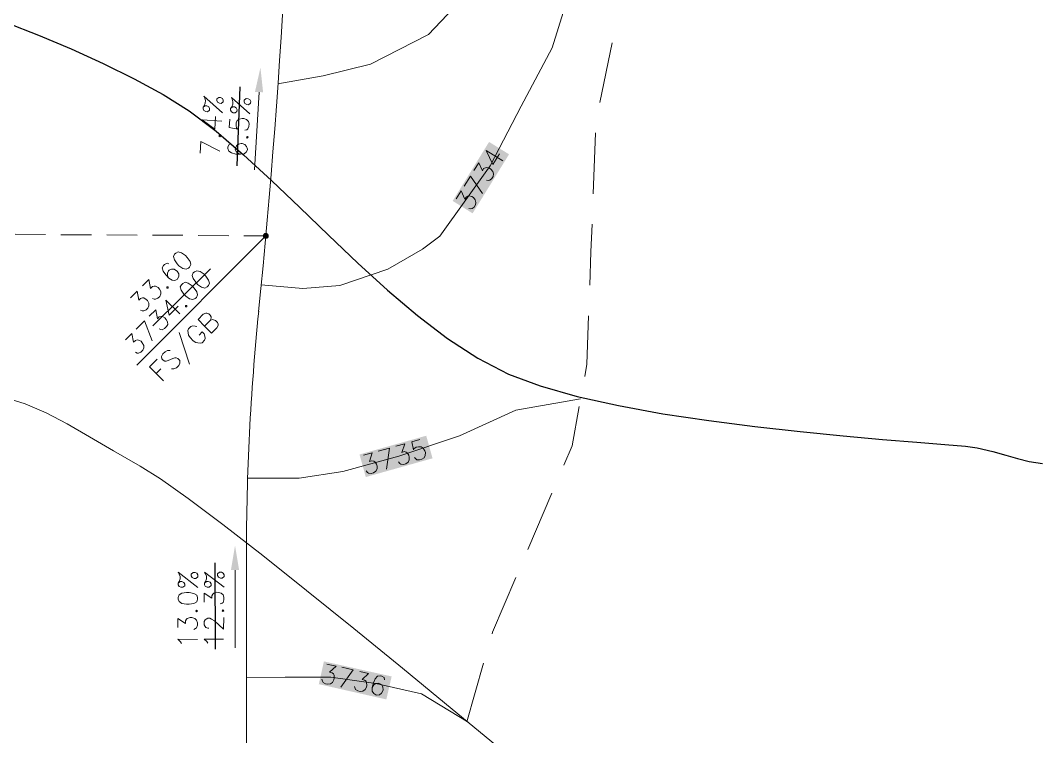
# Model space of a CAD drawing. Header units: millimetres. Extents: x -419 to 20046, y -14642 to 2638.
# Drawn here: x 12.466 to 16.63, y 6.981 to 9.915 of the extents above; entities that cross this region are included whole.
import ezdxf

# ---------------------------------------------------------------- set-up
doc = ezdxf.new("R2010")
doc.units = ezdxf.units.MM
for name, color, linetype in [('PDF11_----LN02', 7, 'Continuous'), ('PDF11_----LN03', 7, 'Continuous'), ('PDF11_----TX00', 7, 'Continuous'), ('PDF11_PRPN$PRPNDY', 7, 'Continuous')]:
    doc.layers.add(name, color=color, linetype=linetype)
doc.layers.add('PDF11_0', color=7, linetype='Continuous', true_color=0xb3b3b3)
doc.layers.add('PDF11_EXTO$--C3-Surface-EXTO', color=7, linetype='Continuous', true_color=0xb3b3b3)

msp = doc.modelspace()

# ---------------------------------------------------------------- hatches: boundary and pattern name
at = {"layer": 'PDF11_----LN02', "true_color": 0xffffff, "transparency": 33554559}
for points in [[(14.2378, 9.1757), (14.3195, 9.1249), (14.387, 9.4174)], [(14.387, 9.4174), (14.3195, 9.1249), (14.4687, 9.3666)], [(13.7103, 7.2897), (13.6894, 7.1964), (13.9878, 7.2281)], [(13.9878, 7.2281), (13.6894, 7.1964), (13.9661, 7.1339)]]:
    msp.add_hatch(color=7, dxfattribs=at).paths.add_polyline_path(points)
at = {"layer": 'PDF11_----LN03', "true_color": 0xffffff, "transparency": 33554559}
for points in [[(13.8561, 8.1373), (13.8819, 8.0448), (14.1295, 8.214)], [(14.1295, 8.214), (13.8819, 8.0448), (14.1553, 8.1215)]]:
    msp.add_hatch(color=7, dxfattribs=at).paths.add_polyline_path(points)
at = {"layer": 'PDF11_----TX00', "transparency": 33554559}
for points in [[(13.4502, 9.7216), (13.4277, 9.6224), (13.4611, 9.6208)], [(13.3461, 7.764), (13.3294, 7.6639), (13.3627, 7.6639)]]:
    msp.add_hatch(color=256, dxfattribs=at).paths.add_polyline_path(points)
at = {"layer": 'PDF11_0', "transparency": 33554559}
for points in [[(13.4636, 9.0416), (13.4602, 9.0357), (13.4719, 9.0324)], [(13.4719, 9.0324), (13.4686, 9.0449), (13.4636, 9.0416)], [(13.4719, 9.0324), (13.4752, 9.0449), (13.4686, 9.0449)], [(13.4811, 9.0416), (13.4752, 9.0449), (13.4719, 9.0324)], [(13.4719, 9.0324), (13.4844, 9.0357), (13.4811, 9.0416)], [(13.4719, 9.0324), (13.4602, 9.0357), (13.4602, 9.0291)], [(13.4719, 9.0324), (13.4602, 9.0291), (13.4636, 9.0232)], [(13.4636, 9.0232), (13.4686, 9.0207), (13.4719, 9.0324)], [(13.4719, 9.0324), (13.4686, 9.0207), (13.4752, 9.0207)], [(13.4719, 9.0324), (13.4844, 9.0291), (13.4844, 9.0357)], [(13.4719, 9.0324), (13.4752, 9.0207), (13.4811, 9.0232)], [(13.4811, 9.0232), (13.4844, 9.0291), (13.4719, 9.0324)]]:
    msp.add_hatch(color=7, dxfattribs=at).paths.add_polyline_path(points)

# ---------------------------------------------------------------- linework, layer by layer
at = {"layer": 'PDF11_----LN02', "lineweight": 18}
for points in [[(15.2387, 10.7592), (15.092, 10.6867), (15.0012, 10.6409), (14.9145, 10.5458), (14.872, 10.4558), (14.8137, 10.2892), (14.7495, 10.1366), (14.6453, 9.8025), (14.5187, 9.5641), (14.392, 9.3191), (14.1845, 9.0307), (14.1136, 8.9782), (13.9728, 8.8965), (13.7761, 8.8299), (13.6236, 8.8174), (13.4536, 8.8315)], [(14.2936, 10.0208), (14.1386, 9.8575), (13.9011, 9.7358), (13.7078, 9.6883), (13.5219, 9.6549)], [(14.8404, 9.5783), (14.8912, 9.8233)], [(14.8129, 9.2049), (14.8229, 9.4549)], [(14.4295, 9.3691), (14.402, 9.3249), (14.3753, 9.3824), (14.4428, 9.3399)], [(14.3245, 9.3007), (14.3445, 9.3324), (14.3595, 9.2991), (14.3645, 9.3082), (14.372, 9.3116), (14.377, 9.3124), (14.3887, 9.3099), (14.3945, 9.3057), (14.4028, 9.2966), (14.4053, 9.2866), (14.4037, 9.2757), (14.3978, 9.2674), (14.3895, 9.2607), (14.3845, 9.2599), (14.3762, 9.2607)], [(14.2845, 9.2366), (14.3103, 9.2774), (14.3603, 9.2057)], [(14.252, 9.1841), (14.272, 9.2166), (14.287, 9.1824), (14.2928, 9.1916), (14.2995, 9.1949), (14.3045, 9.1966), (14.3161, 9.1932), (14.3228, 9.1891), (14.3303, 9.1799), (14.3328, 9.1699), (14.3311, 9.1599), (14.3253, 9.1507), (14.317, 9.1441), (14.312, 9.1432), (14.3036, 9.1441)], [(14.7995, 8.8307), (14.8037, 8.9666), (14.8087, 9.0807)], [(14.7945, 8.7057), (14.7878, 8.5073), (14.7787, 8.4565)], [(14.7562, 8.3332), (14.727, 8.1723), (14.6928, 8.0931)], [(14.5453, 7.7481), (14.6437, 7.9781)], [(14.3995, 7.4031), (14.4012, 7.4089), (14.4962, 7.6331)], [(13.7228, 7.2789), (13.7603, 7.2706), (13.7336, 7.2456), (13.7436, 7.2431), (13.7494, 7.2381), (13.7519, 7.2331), (13.7528, 7.2214), (13.7511, 7.2139), (13.7453, 7.2039), (13.7369, 7.1972), (13.7261, 7.1964), (13.7161, 7.1981), (13.7069, 7.2039), (13.7044, 7.2089), (13.7019, 7.2172)], [(13.7836, 7.2656), (13.8303, 7.2547), (13.7794, 7.1839)], [(13.8569, 7.2489), (13.8936, 7.2406), (13.8669, 7.2156), (13.8769, 7.2131), (13.8828, 7.2081), (13.8853, 7.2031), (13.8861, 7.1914), (13.8844, 7.1839), (13.8786, 7.1739), (13.8703, 7.1681), (13.8594, 7.1664), (13.8494, 7.1689), (13.8403, 7.1747), (13.8378, 7.1789), (13.8361, 7.1872)], [(14.2961, 7.0422), (14.3645, 7.2831)], [(13.3919, 7.2231), (13.5511, 7.2247), (13.7386, 7.2247), (13.9236, 7.1989), (14.1095, 7.1572), (14.3011, 7.0406)], [(13.9086, 7.1822), (13.9128, 7.2014), (13.9203, 7.2189), (13.9294, 7.2289), (13.9403, 7.2306), (13.9469, 7.2289), (13.9569, 7.2231), (13.9586, 7.2147)]]:
    msp.add_lwpolyline(points, dxfattribs=at)
msp.add_lwpolyline([(13.9144, 7.1931), (13.9228, 7.1989), (13.9336, 7.2006), (13.9378, 7.1997), (13.9469, 7.1939), (13.9519, 7.1847), (13.9528, 7.1731), (13.9519, 7.1689), (13.9461, 7.1589), (13.9378, 7.1531), (13.9269, 7.1514), (13.9236, 7.1522), (13.9144, 7.1581), (13.9086, 7.1672), (13.9086, 7.1822)], close=True, dxfattribs=at)
at = {"layer": 'PDF11_----LN03', "lineweight": 30}
for points in [[(13.3544, 9.3199), (13.3669, 9.6424)], [(13.0094, 8.664), (13.2452, 8.8982)], [(13.2627, 7.6931), (13.2652, 7.3398)]]:
    msp.add_lwpolyline(points, dxfattribs=at)
at = {"layer": 'PDF11_----LN03', "lineweight": 20}
for points in [[(13.2152, 9.5599), (13.2202, 9.5658), (13.2244, 9.5758), (13.2252, 9.5866), (13.2219, 9.5966), (13.2186, 9.6041), (13.2944, 9.5366)], [(13.2661, 9.5216), (13.2627, 9.4699), (13.2119, 9.5083), (13.2919, 9.5024)], [(13.2027, 9.3716), (13.2061, 9.4191), (13.2836, 9.3799)], [(13.3977, 8.0398), (13.6094, 8.0398), (13.7878, 8.0681), (14.0178, 8.1298), (14.2661, 8.214), (14.497, 8.3182), (14.762, 8.3648)], [(13.9319, 8.1507), (13.9786, 8.1632), (13.967, 8.0773)], [(14.0045, 8.1707), (14.0411, 8.1807), (14.0295, 8.1457), (14.0395, 8.149), (14.047, 8.1473), (14.0511, 8.144), (14.0578, 8.134), (14.0595, 8.1265), (14.0595, 8.1148), (14.0553, 8.1056), (14.0461, 8.099), (14.0361, 8.0965), (14.0253, 8.0973), (14.0211, 8.0998), (14.0153, 8.1065)], [(14.082, 8.1248), (14.087, 8.119), (14.0911, 8.1156), (14.102, 8.1148), (14.112, 8.1181), (14.1211, 8.124), (14.1253, 8.1332), (14.1261, 8.1457), (14.1236, 8.1523), (14.117, 8.1632), (14.1086, 8.1682), (14.0978, 8.169), (14.0878, 8.1665), (14.0786, 8.1598), (14.077, 8.1557), (14.0711, 8.189), (14.1036, 8.1982)], [(13.8728, 8.134), (13.9086, 8.144), (13.8969, 8.109), (13.9069, 8.1115), (13.9144, 8.1098), (13.9194, 8.1073), (13.9253, 8.0973), (13.9278, 8.0898), (13.9278, 8.0781), (13.9228, 8.069), (13.9136, 8.0623), (13.9044, 8.0598), (13.8928, 8.0606), (13.8886, 8.0631), (13.8836, 8.0698)]]:
    msp.add_lwpolyline(points, dxfattribs=at)
for points in [[(13.2711, 9.5866), (13.2711, 9.5933), (13.2794, 9.5999), (13.2869, 9.5991), (13.2944, 9.5949), (13.2977, 9.5883), (13.2977, 9.5816), (13.2894, 9.5749), (13.2819, 9.5758), (13.2744, 9.5799)], [(13.2236, 9.5658), (13.2311, 9.5649), (13.2386, 9.5616), (13.2419, 9.5541), (13.2419, 9.5474), (13.2336, 9.5408), (13.2261, 9.5416), (13.2186, 9.5458), (13.2152, 9.5524), (13.2152, 9.5599)], [(13.2802, 9.4416), (13.2844, 9.4449), (13.2877, 9.4408), (13.2836, 9.4383)]]:
    msp.add_lwpolyline(points, close=True, dxfattribs=at)
at = {"layer": 'PDF11_----TX00', "lineweight": 20}
for points in [[(13.4252, 9.3032), (13.4444, 9.6216)], [(13.3277, 9.5549), (13.3327, 9.5616), (13.3369, 9.5716), (13.3377, 9.5816), (13.3344, 9.5924), (13.3311, 9.5991), (13.4069, 9.5324)], [(13.3869, 9.4649), (13.3944, 9.4674), (13.3986, 9.4708), (13.4027, 9.4808), (13.4036, 9.4908), (13.4011, 9.5016), (13.3936, 9.5091), (13.3827, 9.5133), (13.3752, 9.5133), (13.3636, 9.5108), (13.3552, 9.5049), (13.3502, 9.4949), (13.3502, 9.4841), (13.3527, 9.4741), (13.3569, 9.4699), (13.3227, 9.4758), (13.3252, 9.5099)], [(13.3686, 9.3666), (13.3494, 9.3674), (13.3311, 9.3724), (13.3202, 9.3799), (13.3169, 9.3908), (13.3169, 9.3974), (13.3219, 9.4074), (13.3294, 9.4099)], [(12.5702, 9.0382), (12.4452, 9.0391)], [(12.7577, 9.0366), (12.6327, 9.0374)], [(12.9452, 9.0357), (12.8202, 9.0366)], [(13.1327, 9.0349), (13.0077, 9.0357)], [(13.3202, 9.0332), (13.1952, 9.0341)], [(13.4719, 9.0324), (13.3827, 9.0332)], [(13.0752, 8.859), (13.0619, 8.8724), (13.051, 8.8882), (13.0477, 8.9015), (13.0527, 8.9115), (13.0577, 8.9157), (13.0677, 8.9207), (13.0752, 8.9174)], [(12.9669, 8.8274), (12.9935, 8.8532), (13.0002, 8.8174), (13.0077, 8.8249), (13.0152, 8.8265), (13.0202, 8.8265), (13.031, 8.8207), (13.036, 8.8149), (13.0419, 8.8049), (13.0427, 8.7949), (13.0377, 8.7849), (13.0302, 8.7774), (13.0202, 8.7732), (13.0152, 8.7732), (13.0077, 8.7765)], [(12.9177, 8.779), (12.9452, 8.8057), (12.9519, 8.769), (12.9594, 8.7765), (12.9669, 8.779), (12.9719, 8.7782), (12.9819, 8.7724), (12.9877, 8.7674), (12.9927, 8.7565), (12.9935, 8.7465), (12.9885, 8.7365), (12.9819, 8.729), (12.9719, 8.7249), (12.966, 8.7249), (12.9585, 8.7282)], [(13.1127, 8.744), (13.076, 8.7082), (13.0627, 8.7699), (13.1194, 8.7132)], [(12.9944, 8.7032), (13.0219, 8.729), (13.0285, 8.6932), (13.0352, 8.7007), (13.0435, 8.7024), (13.0485, 8.7024), (13.0585, 8.6965), (13.0644, 8.6907), (13.0694, 8.6807), (13.0702, 8.6699), (13.0652, 8.6607), (13.0577, 8.6532), (13.0477, 8.6482), (13.0427, 8.649), (13.0352, 8.6515)], [(13.2427, 8.6849), (13.2527, 8.6899), (13.2577, 8.689), (13.2661, 8.6865), (13.2736, 8.6782), (13.2769, 8.6707), (13.2769, 8.6657), (13.2719, 8.6557), (13.2502, 8.634), (13.2213, 8.6634), (13.2427, 8.6849), (13.2477, 8.6949), (13.2477, 8.7007), (13.2444, 8.7082), (13.2394, 8.7132), (13.2311, 8.7165), (13.2261, 8.7165), (13.2161, 8.7124), (13.1944, 8.6907), (13.2213, 8.6634), (13.2211, 8.6632)], [(12.941, 8.6499), (12.9752, 8.684), (13.0069, 8.6024)], [(13.1994, 8.6265), (13.2119, 8.639), (13.2202, 8.6307), (13.2227, 8.6224), (13.2236, 8.6124), (13.2211, 8.6049), (13.2111, 8.5949), (13.2036, 8.5932), (13.1936, 8.594), (13.1852, 8.5965), (13.1752, 8.6024), (13.1619, 8.6165), (13.1561, 8.6265), (13.1536, 8.6349), (13.1527, 8.6449), (13.1552, 8.6524), (13.1652, 8.6615), (13.1727, 8.664), (13.1827, 8.6632), (13.1902, 8.6607)], [(12.8969, 8.6065), (12.9235, 8.6332), (12.9302, 8.5974), (12.9377, 8.604), (12.9452, 8.6065), (12.9502, 8.6057), (12.961, 8.6007), (12.966, 8.5949), (12.9719, 8.584), (12.9727, 8.574), (12.9677, 8.564), (12.9602, 8.5565), (12.9502, 8.5524), (12.9452, 8.5524), (12.9377, 8.5557)], [(13.1594, 8.5065), (13.1177, 8.6365)], [(13.086, 8.4882), (13.096, 8.4873), (13.106, 8.4915), (13.116, 8.5015), (13.1202, 8.5115), (13.1202, 8.5215), (13.1119, 8.5298), (13.1044, 8.5332), (13.0994, 8.5332), (13.0919, 8.5307), (13.0719, 8.5223), (13.0644, 8.5198), (13.0585, 8.5198), (13.051, 8.5232), (13.046, 8.529), (13.0452, 8.539), (13.0502, 8.549), (13.0594, 8.5582), (13.0694, 8.5632), (13.0802, 8.5624)], [(13.0527, 8.439), (12.996, 8.4957), (13.0277, 8.5273)], [(13.0427, 8.4882), (13.0227, 8.469)], [(13.3461, 7.3448), (13.3461, 7.6639)], [(13.1135, 7.6098), (13.1169, 7.6164), (13.121, 7.6273), (13.121, 7.6373), (13.1177, 7.6473), (13.1135, 7.6548), (13.1936, 7.5923)], [(13.2211, 7.6106), (13.2252, 7.6173), (13.2286, 7.6281), (13.2286, 7.6381), (13.2252, 7.6489), (13.2211, 7.6556), (13.3011, 7.5931)], [(13.2202, 7.5323), (13.2202, 7.5698), (13.2511, 7.5489), (13.2511, 7.5589), (13.2552, 7.5656), (13.2586, 7.5698), (13.2702, 7.5731), (13.2777, 7.5723), (13.2894, 7.5689), (13.2969, 7.5623), (13.3002, 7.5523), (13.3002, 7.5414), (13.2969, 7.5314), (13.2927, 7.5281), (13.2852, 7.5248)], [(13.1119, 7.4281), (13.1119, 7.4656), (13.1427, 7.4448), (13.1427, 7.4556), (13.1469, 7.4623), (13.1502, 7.4656), (13.1619, 7.4689), (13.1694, 7.4689), (13.1811, 7.4656), (13.1886, 7.4581), (13.1919, 7.4481), (13.1919, 7.4381), (13.1877, 7.4273), (13.1844, 7.4239), (13.1769, 7.4206)], [(13.2386, 7.4256), (13.2344, 7.4256), (13.2269, 7.4289), (13.2236, 7.4323), (13.2194, 7.4398), (13.2194, 7.4531), (13.2236, 7.4598), (13.2277, 7.4631), (13.2352, 7.4664), (13.2427, 7.4664), (13.2502, 7.4631), (13.2619, 7.4564), (13.2994, 7.4214), (13.3002, 7.4698)], [(13.1269, 7.3631), (13.1227, 7.3698), (13.1119, 7.3806), (13.1919, 7.3798)], [(13.2344, 7.3639), (13.2302, 7.3706), (13.2194, 7.3814), (13.2994, 7.3806)]]:
    msp.add_lwpolyline(points, dxfattribs=at)
for points in [[(13.3836, 9.5816), (13.3836, 9.5883), (13.3919, 9.5949), (13.3994, 9.5941), (13.4069, 9.5908), (13.4102, 9.5833), (13.4094, 9.5766), (13.4019, 9.5699), (13.3944, 9.5708), (13.3869, 9.5749)], [(13.3361, 9.5608), (13.3436, 9.5608), (13.3511, 9.5566), (13.3544, 9.5491), (13.3536, 9.5424), (13.3461, 9.5366), (13.3386, 9.5366), (13.3311, 9.5408), (13.3277, 9.5474), (13.3277, 9.5549)], [(13.3927, 9.4366), (13.3969, 9.4399), (13.4002, 9.4366), (13.3961, 9.4333)], [(13.3577, 9.3707), (13.3502, 9.3783), (13.3469, 9.3883), (13.3477, 9.3916), (13.3519, 9.4016), (13.3602, 9.4083), (13.3719, 9.4108), (13.3752, 9.4108), (13.3869, 9.4066), (13.3936, 9.3991), (13.3969, 9.3883), (13.3969, 9.3849), (13.3919, 9.3749), (13.3836, 9.3682), (13.3686, 9.3666)], [(13.0985, 8.9574), (13.1035, 8.9616), (13.1135, 8.9666), (13.1269, 8.9632), (13.1427, 8.9515), (13.1502, 8.944), (13.1619, 8.9274), (13.1644, 8.9149), (13.1602, 8.9049), (13.1552, 8.8999), (13.1452, 8.8957), (13.1319, 8.899), (13.116, 8.9099), (13.1085, 8.9182), (13.0977, 8.934), (13.0944, 8.9474)], [(13.0694, 8.869), (13.0694, 8.8799), (13.0735, 8.8899), (13.076, 8.8924), (13.086, 8.8965), (13.0969, 8.8957), (13.1069, 8.8899), (13.1094, 8.8874), (13.1152, 8.8765), (13.116, 8.8665), (13.111, 8.8565), (13.1085, 8.854), (13.0985, 8.8499), (13.0885, 8.8507), (13.0752, 8.859)], [(13.1752, 8.8807), (13.1802, 8.8857), (13.1902, 8.8899), (13.2036, 8.8865), (13.2194, 8.8757), (13.2269, 8.8674), (13.2377, 8.8515), (13.2411, 8.8382), (13.2369, 8.829), (13.2319, 8.824), (13.2219, 8.819), (13.2086, 8.8224), (13.1927, 8.834), (13.1852, 8.8424), (13.1744, 8.8582), (13.1711, 8.8707)], [(13.1269, 8.8324), (13.1319, 8.8374), (13.1419, 8.8424), (13.1544, 8.839), (13.1702, 8.8274), (13.1786, 8.819), (13.1894, 8.8032), (13.1927, 8.7907), (13.1877, 8.7807), (13.1827, 8.7757), (13.1727, 8.7715), (13.1602, 8.7749), (13.1444, 8.7857), (13.1361, 8.794), (13.1252, 8.8099), (13.1219, 8.8232)], [(13.0669, 8.824), (13.0719, 8.8232), (13.0719, 8.8182), (13.0669, 8.8182)], [(13.1436, 8.7474), (13.1486, 8.7474), (13.1486, 8.7424), (13.1436, 8.7424)], [(13.1669, 7.6406), (13.1669, 7.6473), (13.1744, 7.6539), (13.1827, 7.6539), (13.1902, 7.6506), (13.1936, 7.6439), (13.1936, 7.6364), (13.1861, 7.6298), (13.1786, 7.6298), (13.1711, 7.6339)], [(13.2744, 7.6414), (13.2744, 7.6481), (13.2819, 7.6548), (13.2902, 7.6548), (13.2977, 7.6514), (13.3011, 7.6448), (13.3011, 7.6373), (13.2936, 7.6306), (13.2861, 7.6306), (13.2786, 7.6348)], [(13.121, 7.6164), (13.1286, 7.6164), (13.1361, 7.6131), (13.1402, 7.6064), (13.1402, 7.5998), (13.1327, 7.5931), (13.1244, 7.5931), (13.1169, 7.5964), (13.1135, 7.6031), (13.1135, 7.6098)], [(13.2286, 7.6173), (13.2361, 7.6173), (13.2436, 7.6139), (13.2477, 7.6073), (13.2477, 7.6006), (13.2402, 7.5939), (13.2319, 7.5939), (13.2244, 7.5973), (13.2211, 7.6039), (13.2211, 7.6106)], [(13.1127, 7.5448), (13.1127, 7.5514), (13.1169, 7.5623), (13.1286, 7.5689), (13.1477, 7.5723), (13.1586, 7.5723), (13.1777, 7.5681), (13.1894, 7.5614), (13.1927, 7.5514), (13.1927, 7.5439), (13.1894, 7.5339), (13.1777, 7.5273), (13.1586, 7.5239), (13.1469, 7.5239), (13.1277, 7.5273), (13.1169, 7.5348)], [(13.1852, 7.4964), (13.1886, 7.4998), (13.1927, 7.4964), (13.1886, 7.4931)], [(13.2927, 7.4973), (13.2961, 7.5006), (13.3002, 7.4973), (13.2961, 7.4939)]]:
    msp.add_lwpolyline(points, close=True, dxfattribs=at)
at = {"layer": 'PDF11_0', "lineweight": 30}
msp.add_lwpolyline([(12.4085, 9.9066), (12.541, 9.855), (12.6743, 9.7983), (12.8052, 9.7383), (12.9327, 9.6758), (13.0519, 9.6116), (13.1586, 9.5441), (13.2686, 9.4608), (13.3802, 9.3649), (13.4952, 9.2599), (13.6111, 9.1491), (13.7294, 9.0349), (13.8494, 8.9207), (13.9703, 8.8107), (14.0936, 8.7065), (14.217, 8.6124), (14.3411, 8.5315), (14.467, 8.4665), (14.5962, 8.4182), (14.7478, 8.3748), (14.917, 8.3373), (15.0987, 8.304), (15.2871, 8.2757), (15.4762, 8.2515), (15.6621, 8.2307), (15.8379, 8.2132), (15.9988, 8.199), (16.1396, 8.1873), (16.2546, 8.1782), (16.3388, 8.1707), (16.3863, 8.1648), (16.4505, 8.1498), (16.5038, 8.1348), (16.5513, 8.1206), (16.5997, 8.109), (16.6547, 8.1006)], dxfattribs=at)
at = {"layer": 'PDF11_0', "color": 7, "lineweight": 20}
msp.add_lwpolyline([(12.9435, 8.5032), (13.4719, 9.0324)], dxfattribs=at)
at = {"layer": 'PDF11_0', "lineweight": 18}
msp.add_lwpolyline([(14.437, 6.9289), (14.2361, 7.0947), (14.0328, 7.2614), (13.8328, 7.4248), (13.6394, 7.5798), (13.4594, 7.7231), (13.2961, 7.8498), (13.1544, 7.9565), (13.0402, 8.0373), (12.9569, 8.0898), (12.8477, 8.1523), (12.7494, 8.2098), (12.6585, 8.2623), (12.5718, 8.3073), (12.4868, 8.344), (12.3985, 8.3723)], dxfattribs=at)
at = {"layer": 'PDF11_EXTO$--C3-Surface-EXTO', "lineweight": 30}
msp.add_lwpolyline([(12.4085, 9.9066), (12.541, 9.855), (12.6743, 9.7983), (12.8052, 9.7383), (12.9327, 9.6758), (13.0519, 9.6116), (13.1586, 9.5441), (13.2686, 9.4608), (13.3802, 9.3649), (13.4952, 9.2599), (13.6111, 9.1491), (13.7294, 9.0349), (13.8494, 8.9207), (13.9703, 8.8107), (14.0936, 8.7065), (14.217, 8.6124), (14.3411, 8.5315), (14.467, 8.4665), (14.5962, 8.4182), (14.7478, 8.3748), (14.917, 8.3373), (15.0987, 8.304), (15.2871, 8.2757), (15.4762, 8.2515), (15.6621, 8.2307), (15.8379, 8.2132), (15.9988, 8.199), (16.1396, 8.1873), (16.2546, 8.1782), (16.3388, 8.1707), (16.3863, 8.1648), (16.4505, 8.1498), (16.5038, 8.1348), (16.5513, 8.1206), (16.5997, 8.109), (16.6547, 8.1006)], dxfattribs=at)
at = {"layer": 'PDF11_EXTO$--C3-Surface-EXTO', "lineweight": 18}
msp.add_lwpolyline([(14.437, 6.9289), (14.2361, 7.0947), (14.0328, 7.2614), (13.8328, 7.4248), (13.6394, 7.5798), (13.4594, 7.7231), (13.2961, 7.8498), (13.1544, 7.9565), (13.0402, 8.0373), (12.9569, 8.0898), (12.8477, 8.1523), (12.7494, 8.2098), (12.6585, 8.2623), (12.5718, 8.3073), (12.4868, 8.344), (12.3985, 8.3723)], dxfattribs=at)
at = {"layer": 'PDF11_PRPN$PRPNDY', "lineweight": 20}
msp.add_lwpolyline([(13.4427, 8.7232, 0.025083), (13.5936, 11.7193), (13.5936, 12.646)], format="xyb", dxfattribs=at)
msp.add_lwpolyline([(15.087, 3.8486), (13.3919, 5.5454), (13.3927, 7.724)], dxfattribs=at)
msp.add_arc((23.3938, 7.7219), 10.0011, 174.24866, 179.98361, dxfattribs=at)

doc.saveas('drawing.dxf')
